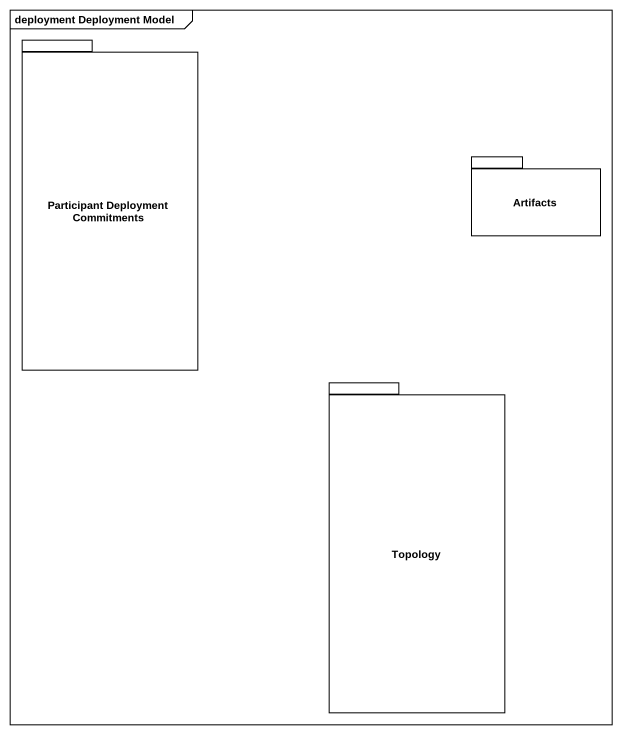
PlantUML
@startuml
mainframe deployment Deployment Model
package "Participant Deployment Commitments" as Participant_Deployment {
}
package Artifacts {
}
package Topology {
}
@enduml
